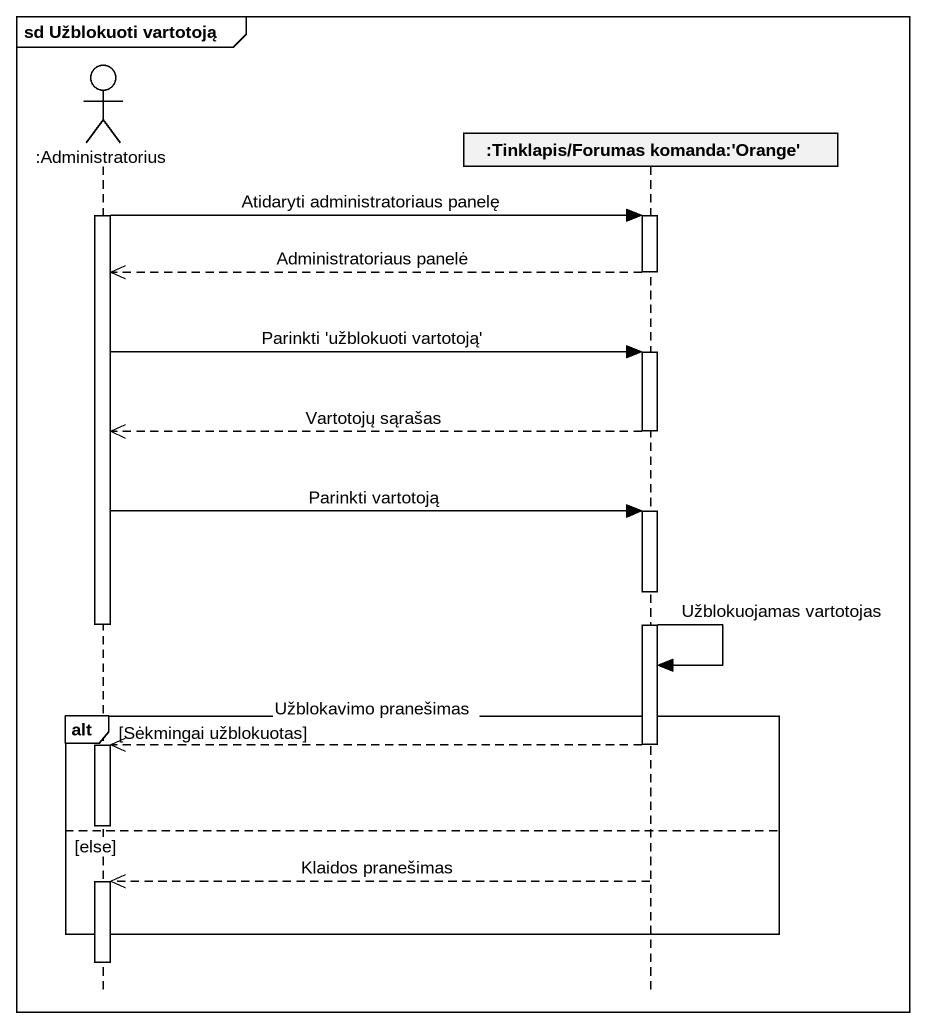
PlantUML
@startuml
mainframe sd Užblokuoti vartotoją
hide footbox
actor ":Administratorius" as Administratorius
participant ":Tinklapis/Forumas komanda:'Orange'" as Tinklapis_Forumas_komanda

activate Administratorius
Administratorius -> Tinklapis_Forumas_komanda : Atidaryti administratoriaus panelę
activate Tinklapis_Forumas_komanda
Tinklapis_Forumas_komanda -->> Administratorius : Administratoriaus panelė
deactivate Tinklapis_Forumas_komanda
Administratorius -> Tinklapis_Forumas_komanda : Parinkti 'užblokuoti vartotoją'
activate Tinklapis_Forumas_komanda
Tinklapis_Forumas_komanda -->> Administratorius : Vartotojų sąrašas
deactivate Tinklapis_Forumas_komanda
Administratorius -> Tinklapis_Forumas_komanda : Parinkti vartotoją
activate Tinklapis_Forumas_komanda
deactivate Administratorius
Tinklapis_Forumas_komanda -> Tinklapis_Forumas_komanda : Užblokuojamas vartotojas
alt Sėkmingai užblokuotas
  Tinklapis_Forumas_komanda -->> Administratorius : Užblokavimo pranešimas
  deactivate Tinklapis_Forumas_komanda
  activate Administratorius
  deactivate Administratorius
else else
  Tinklapis_Forumas_komanda -->> Administratorius : Klaidos pranešimas
  activate Administratorius
end
deactivate Administratorius
@enduml
